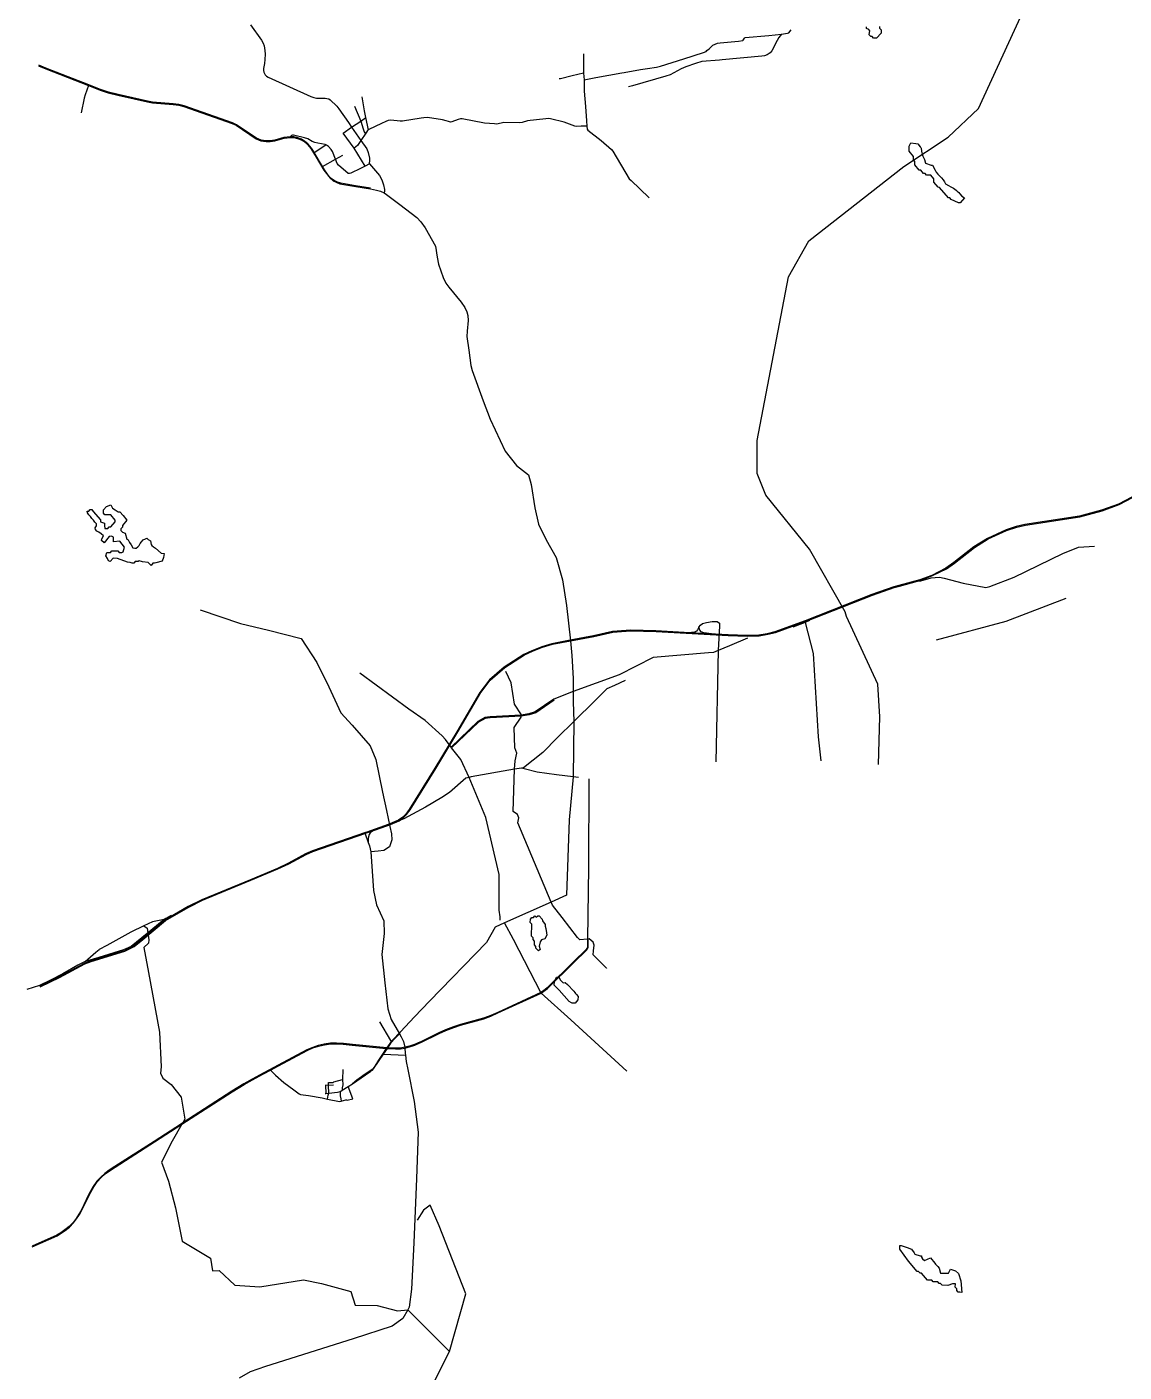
# Model space of a CAD drawing. Header units: millimetres. Extents: x 170 to 95391, y -643 to 69125.
# Drawn here: x 455 to 20274, y 18927 to 43222 of the extents above; entities that cross this region are included whole.
import ezdxf

# ---------------------------------------------------------------- set-up
doc = ezdxf.new("R2010")
doc.units = ezdxf.units.MM
for name, color, linetype in [('roads_1', 1, 'Continuous'), ('roads_2', 2, 'Continuous'), ('roads_3', 3, 'Continuous'), ('water', 7, 'Continuous')]:
    doc.layers.add(name, color=color, linetype=linetype)

msp = doc.modelspace()

# ---------------------------------------------------------------- linework, layer by layer
at = {"layer": 'roads_1'}
for points in [[(20655.05, 34855.71), (20174.53, 34602.63), (19866.97, 34493.91), (19467.88, 34384.05), (18483.6, 34232.98), (18327.24, 34198.89), (18142.39, 34139.21), (17809.49, 33984.1), (17558.18, 33829.96), (17197.18, 33547.18), (17051.93, 33444.72), (16798.79, 33316.49), (16582.37, 33234.25), (16206.16, 33131.86), (16114.07, 33107.09), (15718.53, 32970.99), (14511.34, 32492.63), (13965.73, 32295.68), (13829.46, 32261.97), (13673.73, 32234.41), (13462.65, 32229), (13119.74, 32242.84), (12432.73, 32279.99), (11815.49, 32313.39), (11355.88, 32324.72), (11034.09, 32300.7), (10688.79, 32223.56), (10265.9, 32143.72), (9939.73, 32082.14), (9757.05, 32026.59), (9576.52, 31955.25), (9433.48, 31889.16), (9077.48, 31661.05), (8810.7, 31427.45), (8635.8, 31202.43), (8219.61, 30493.13), (7822.34, 29833.84), (7362.69, 29088.78), (7297.1, 29002), (7244.29, 28950.71), (7166.15, 28893.86), (6982.29, 28813.9), (6597.68, 28680.37), (6570.13, 28670.82), (5611.44, 28338.36), (5488.55, 28286.03), (5178.23, 28117.7), (4978.98, 28023.56), (4491.91, 27818.17), (3616.59, 27459.08), (3367.78, 27333.22), (2948.03, 27090.48), (2499.34, 26717.69), (2380.03, 26621.27), (2216.41, 26535.64), (1606.68, 26353.72), (1488.71, 26307.49), (1032.78, 26060.84), (683.24, 25892.45)], [(692.91, 25882.9), (1043.86, 26051.97), (1499.33, 26298.35), (1615.94, 26344.05), (2226.4, 26526.2), (2392.46, 26613.1), (2512.92, 26710.46), (2960.77, 27082.55), (3379.14, 27324.5), (3627.12, 27449.94), (4501.98, 27808.84), (4989.39, 28014.37), (5189.27, 28108.8), (5499.34, 28277.01), (5621.18, 28328.88), (6578.25, 28662.77), (6606.96, 28670.74), (6992.08, 28804.44), (7177.84, 28885.23), (7258.03, 28943.57), (7312.32, 28996.3), (7378.96, 29084.46), (7838.98, 29830.13), (8236.33, 30489.56), (8652.1, 31198.15), (8825.62, 31421.4), (9090.62, 31653.44), (9444.92, 31880.46), (9586.73, 31945.97), (9766.35, 32016.96), (9947.76, 32072.12), (10273.17, 32133.55), (10696.3, 32213.45), (11040.83, 32290.41), (11360.91, 32314.31), (11819.6, 32303), (13123.75, 32232.45), (13467.22, 32218.6), (13679.81, 32224.04), (13837.05, 32251.87), (13974.49, 32285.87), (14520.99, 32483.14), (15728.08, 32961.46), (16122.86, 33097.3), (16214.5, 33121.95), (16542.51, 33211.21), (16591.02, 33224.42), (16813.93, 33314.23), (17064.1, 33436.47), (17210.24, 33539.56), (17570.87, 33822.05), (17820.82, 33975.36), (18152.2, 34129.75), (18335.57, 34188.96), (18490.84, 34222.81), (19475.49, 34373.95), (19875.85, 34484.15), (20184.84, 34593.39), (20666.68, 34847.15)], [(16542.51, 33211.21), (16600.07, 33217), (16790.9, 33274.18), (16862.91, 33277.46), (16940.09, 33284.26), (17025.73, 33266.42)], [(12591.39, 32381.66), (12565.82, 32329.78), (12549.33, 32307.61), (12515.41, 32289.37), (12457.92, 32283.84), (12432.73, 32279.99)], [(12910.71, 32251.23), (12681.35, 32281.23), (12635.36, 32297.91), (12611.94, 32324.28), (12591.39, 32381.66), (12621.8, 32419.81), (12657.03, 32444.24), (12729.68, 32464.51), (12833.48, 32480.7), (12920.91, 32484.65), (12967.97, 32451.8), (12964.91, 32403.39)]]:
    msp.add_lwpolyline(points, dxfattribs=at)
at = {"layer": 'roads_2'}
for points in [[(4494.98, 43256.71), (4692.9, 42983.23), (4721.08, 42927.65), (4740.47, 42880.27), (4754.25, 42798.34), (4759.35, 42732), (4755.19, 42635.57), (4749.8, 42559.04), (4731.67, 42470.15), (4728.3, 42437.05), (4735.31, 42406.02), (4759.15, 42358.59), (4781.78, 42332.54), (4811.88, 42313.01), (5585.54, 41966.11), (5640.8, 41945.54), (5684.35, 41935.42), (5765.02, 41934.43)], [(10518.88, 42267.58), (10730.42, 42309.15), (11202.94, 42391.93), (11241.51, 42398.11), (11538.98, 42452.79), (11665.78, 42471.18), (11829.66, 42495.77), (11897.23, 42513.39), (12324.41, 42645.37), (12675.88, 42760.58), (12721.94, 42775.52), (12739.25, 42798.88), (12777.33, 42827.16), (12842.49, 42892.68), (12889.35, 42912.02), (12931.7, 42926.26), (12977.69, 42934.56), (13311.15, 42966.77), (13385.28, 42976.22), (13395.01, 42984.95), (13416.16, 43021.53), (13428.09, 43028.75), (13856.37, 43068.71), (14085.37, 43092.58), (14191.39, 43107.56), (14215.91, 43116.11), (14263.16, 43169.34)], [(14085.37, 43092.58), (14035.82, 43032.03), (14009.29, 42977.83), (13913.84, 42789.65), (13880.1, 42751.73), (13827.9, 42718.46), (13775.85, 42698.43), (13732.11, 42693.05), (13014.06, 42625.53)], [(10507.37, 42733.56), (10511.49, 42519.21), (10506.83, 42438.98), (10510.49, 42386.93), (10518.88, 42267.58), (10522.02, 42223.01), (10520.02, 42116.97), (10522.33, 42062.44), (10543.49, 41787.47), (10565.56, 41525.73), (10568.11, 41429.95)], [(12967.4, 42623.13), (12647.28, 42594.46), (12529.95, 42561.21), (12355.25, 42498.43), (12274.18, 42464.77), (12073.78, 42356.63), (11994.29, 42331.78), (11397.1, 42159.82), (11323.61, 42142.28)], [(13014.06, 42625.53), (12967.4, 42623.13)], [(1569.44, 42162.8), (1504.79, 41996.49), (1490.7, 41936.26), (1436.25, 41672.47)], [(10568.11, 41429.95), (10467.46, 41431.14), (10390.39, 41423.22), (10351.94, 41427.36), (10162.6, 41502.53), (9915.36, 41564.41), (9882.82, 41567), (9605.66, 41540.12), (9543.4, 41533.51), (9498.87, 41523.72), (9400.8, 41493.22), (9357.85, 41492.26), (9071.39, 41492.77), (8943.74, 41465.57), (8898.63, 41469.06), (8718.92, 41483.01), (8316.48, 41564.46), (8288.32, 41562.6), (8247.46, 41550.57), (8132.98, 41509.97), (8105.53, 41504.41), (8068.66, 41515.9), (8025.87, 41528.2), (7962.39, 41543.71), (7688.26, 41583.87), (7625.33, 41582.41), (7578.59, 41574.15), (7237.42, 41520.11), (7197.45, 41519.86), (7027.38, 41535.19), (6983.63, 41529.1), (6936.08, 41514.95), (6862.35, 41478.29), (6629.29, 41366.23), (6622.9, 41360.74), (6609.83, 41349.53), (6591, 41323.25), (6576.39, 41301.63), (6487.72, 41170.56), (6429.59, 41078.47), (6366.86, 41033.56)], [(6167.5, 41301.59), (6321.28, 41412)], [(6307.84, 40578.66), (6280.37, 40571.63), (6259.69, 40576.3), (6084.56, 40725.81), (6059.73, 40753.37), (6026.62, 40831.15), (5973.59, 40973.99), (5951.08, 41010.36), (5905.11, 41064.71), (5867.62, 41086.53), (5855.49, 41092.08), (5841.11, 41098.66), (5712.56, 41121.6), (5654.21, 41133.37), (5607.84, 41155.32), (5529.15, 41199.01), (5468.71, 41220.39), (5270.12, 41267.78), (5253.83, 41267.98), (5237.43, 41258.61), (5219.49, 41244.83)], [(5633.02, 40946.71), (5643.98, 40956.6), (5855.49, 41092.08)], [(6563.89, 40707.05), (6366.86, 41033.56), (6302.27, 41121.64), (6167.5, 41301.59)], [(6481.39, 40662), (6307.84, 40578.66)], [(6641.72, 40749.54), (6563.89, 40707.05), (6481.39, 40662)], [(14590.73, 32500.73), (14510.81, 32467.96), (14292.19, 32378.33)], [(14510.81, 32467.96), (14657.65, 31907.86), (14750.64, 30401.93), (14795.03, 29967.57)], [(9001.61, 27091.97), (9002.29, 27149.28), (8983.14, 27268.24), (8986.72, 27910.98), (8743.98, 28941.43), (8441.94, 29667.69), (8293.86, 29988.67), (8127.76, 30201.42), (8116.26, 30213.4), (8016.45, 30351.19), (7954.53, 30418.45), (7648.34, 30695.36), (7353.66, 30902.55), (6471.98, 31551.71)], [(2932.48, 27100.82), (2726.74, 27060.4), (2566.88, 26985.71), (2329.89, 26874.99), (1898.84, 26629.63), (1760.6, 26558.18)], [(11293.12, 24361.03), (10280.55, 25291.49), (9745.92, 25771.89), (9244.25, 26736.95), (9082.63, 27038.75)], [(1506.82, 26340.79), (1701.86, 26509.79), (1760.6, 26558.18)], [(7203.3, 25071.5), (7456.01, 25340.95), (7729.63, 25627.09)], [(7203.3, 25071.5), (7179.23, 25046.28), (7081.12, 24945.56), (7033.88, 24896.05), (6956.66, 24783.85), (6945.93, 24772.87), (6876.77, 24667.87), (6804.76, 24558.55), (6737.56, 24451.09), (6708.96, 24412.39), (6689.45, 24390.54)], [(6696.75, 24382.35), (6717.77, 24405.66), (6895.38, 24667.6), (6965.77, 24771.43), (7041.14, 24884.18), (7088.42, 24937.37), (7185.58, 25035.11), (7203.3, 25071.5)], [(6876.77, 24667.87), (6895.38, 24667.6), (7294.65, 24649.21)], [(4839.24, 24385.67), (4852.5, 24379.17), (4943.45, 24292.59), (5096.51, 24158.11), (5276.22, 24022.58), (5374.56, 23952.87), (5395.17, 23943.04), (5539.24, 23919.91), (5786.02, 23880.79), (5884.17, 23855.28)], [(6665.05, 24373.4), (6567.75, 24305.1), (6415.48, 24201.63), (6336.93, 24134.08)], [(6336.93, 24134.08), (6416.76, 24185.41), (6568.35, 24293.31), (6664.63, 24358.43), (6673.86, 24365.29)], [(6689.45, 24390.54), (6665.05, 24373.4)], [(6673.86, 24365.29), (6696.75, 24382.35)], [(5908.49, 23966.94), (6067.11, 23984.16), (6110.89, 23992.47), (6144.49, 24015.62), (6152.25, 24020.2), (6257.08, 24082.01), (6336.93, 24134.08)], [(5884.17, 23855.28), (5896.92, 23929.52), (5908.49, 23966.94)]]:
    msp.add_lwpolyline(points, dxfattribs=at)
at = {"layer": 'roads_3'}
for points in [[(15839.08, 29898.37), (15861.22, 30761.73), (15826.77, 31351.46), (15260.77, 32573.33), (15232.92, 32655.49), (14592.07, 33792.18), (13800.22, 34765.66), (13645.58, 35153.24), (13647.13, 35749.3), (14212.79, 38705.43), (14581.95, 39355.54), (16293.37, 40700.59), (17096.56, 41231.25), (17641.91, 41749.7), (18980.89, 44661.79), (19476.58, 45653.6), (19793.76, 46107.84), (19985.01, 46318.24)], [(666.01, 42521.4), (795.39, 42463.73), (1569.44, 42162.8), (1780.9, 42080.6), (1923.55, 42032.42), (2098.53, 41987.97), (2633.72, 41869.47), (2724.88, 41849.33), (3095.83, 41819.45), (3197.1, 41807.12), (3291.8, 41787.39), (4165.45, 41478.96), (4233.55, 41444.95), (4597.06, 41199.21), (4680.94, 41164.76), (4776.29, 41152), (4847.32, 41151.65), (4935.59, 41166.02), (5100.26, 41212.26), (5213.88, 41227.36), (5276.77, 41223.66), (5343.95, 41209.57), (5411.88, 41185.43), (5464.61, 41149.89), (5523.21, 41099.83), (5583.53, 41027.42), (5633.02, 40946.71), (5682.22, 40866.48), (5821.14, 40633.5), (5931.87, 40489), (5990.2, 40442.99), (6038.72, 40415.14), (6106.3, 40390.04), (6395.16, 40339.68)], [(6391.13, 40351.15), (6128.19, 40397.83), (6063.3, 40418.51), (6004.44, 40447.96), (5953.1, 40486.16), (5917.28, 40522.69), (5832.1, 40638.64), (5796.78, 40698.32), (5643.98, 40956.6), (5619.65, 40997.74), (5593.33, 41034.38), (5531.79, 41108.23), (5471.91, 41159.4), (5417.36, 41196.17), (5347.23, 41221.1), (5278.38, 41235.53), (5213.43, 41239.36), (5097.82, 41223.99), (4932.97, 41177.7), (4846.38, 41163.6), (4777.12, 41163.95), (4684.08, 41176.4), (4602.79, 41209.78), (4239.63, 41455.27), (4170.18, 41489.96), (3295.06, 41798.91), (3199.06, 41818.92), (3097.04, 41831.34), (2726.68, 41861.18), (2636.32, 41881.13), (2101.31, 41999.6), (1926.97, 42043.88), (1785.02, 42091.83), (1573.8, 42173.93), (800.03, 42474.75), (671.33, 42532.12)], [(10510.49, 42386.93), (10305.16, 42339.98), (10095.78, 42286.5), (10069.83, 42283.12)], [(5765.02, 41934.43), (5844.96, 41934.92)], [(5844.96, 41934.92), (5875.27, 41930.86), (5907.01, 41923.84), (5934.89, 41903.61), (6054.13, 41788.71), (6086.88, 41742.65), (6264.44, 41494.45), (6321.28, 41412), (6487.72, 41170.56), (6595.42, 41018.24), (6619.06, 40953.86), (6644.48, 40853.37), (6643.89, 40805.5), (6639.67, 40763.56), (6641.72, 40749.54), (6826.41, 40535.87), (6866.22, 40461.73), (6896.18, 40368.54), (6912.22, 40288.05), (6916.95, 40251.16), (6908.45, 40223.5)], [(6374.89, 41790.42), (6485.33, 41520.96), (6531.28, 41381.84), (6545.43, 41328.63), (6560.03, 41310.77), (6576.39, 41301.63)], [(6622.9, 41360.74), (6578.9, 41583.12), (6555.26, 41707.92), (6513.18, 41958.91)], [(6321.28, 41412), (6485.33, 41520.96), (6578.9, 41583.12)], [(10568.11, 41429.95), (10575.6, 41373.88), (10590.19, 41356.03), (10828.54, 41168.32), (11015.43, 41009.95), (11039.47, 40977.26), (11334.12, 40478.78), (11372.25, 40447.39), (11688.44, 40139.44), (11697.99, 40133.43)], [(5796.78, 40698.32), (6026.62, 40831.15), (6162.65, 40906.75)], [(6659.32, 40309.55), (6391.13, 40351.15)], [(6395.16, 40339.68), (6659.07, 40299.74)], [(6659.07, 40299.74), (6772.89, 40275.76), (6840.02, 40256.51), (6908.45, 40223.5), (6949.42, 40195.43), (7191.9, 40016.37), (7501.35, 39778.7), (7572.86, 39701.72), (7647.88, 39592.47), (7836.23, 39263.42), (7866.68, 39062.65), (7890.86, 38939.04), (7973.95, 38695.85), (8021.46, 38595.61), (8075.96, 38519.05), (8301.76, 38249.03), (8364.9, 38156.76), (8402.83, 38076.85), (8421.59, 38007.24), (8427.3, 37918.32), (8404.91, 37728.93), (8403.38, 37632.4), (8438.29, 37382.87), (8475.16, 37106.92), (8495.53, 37015.26), (8698.64, 36471.63), (8826.2, 36138.74), (9094.7, 35558.68), (9297.16, 35298.51), (9517.21, 35132.23), (9564.43, 34955.73), (9629.29, 34533.55), (9695.68, 34238.16), (9836.26, 33958.26), (10014.19, 33636.57), (10128.66, 33234.2), (10204.59, 32771.31), (10273.17, 32133.55), (10300.82, 31869.86), (10324.7, 31456.23), (10324.21, 31221.76), (10323.82, 31034.68), (10332.89, 30677.87), (10321.03, 29680.4), (10249.19, 28903.02), (10200.12, 27540.34), (9925.63, 27417.12), (9082.63, 27038.75), (8911.69, 26962.02), (8758.94, 26688.31), (7729.63, 25627.09)], [(17025.73, 33266.42), (17368.62, 33177.15), (17774, 33096.15), (17849.56, 33114.95), (18290.15, 33286.81), (19166.59, 33708.76), (19449.58, 33828.39), (19740.97, 33842.77)], [(16884.56, 32149.81), (18145.58, 32490.49), (19227.62, 32904.06)], [(3582.33, 32696.47), (4311.28, 32445.94), (4820.59, 32324.64), (5410.98, 32174.11), (5689.5, 31745.05), (5906.15, 31300.39), (6125.86, 30835.61), (6332.91, 30612.05), (6654.16, 30239.34), (6757.28, 29992.9), (6880.86, 29401.99), (6952.94, 29071.59), (7011.1, 28779.22), (7039.32, 28646.85), (7045.25, 28542.38), (7002.57, 28416), (6905.07, 28348.61), (6802.01, 28332.46), (6669.91, 28325.42)], [(12964.91, 32403.39), (12938.69, 31958.32), (12898.05, 29947.64)], [(13470.14, 32179.36), (13144.92, 32045.21), (12938.69, 31958.32), (12858.49, 31924.54), (12769.57, 31916.99), (11768.74, 31832.09), (11151.05, 31522.99), (10324.21, 31221.76), (9971.43, 31078.99), (9638.28, 30849.86), (9524.17, 30813.51), (9383.15, 30791.28), (8822.51, 30758.84), (8725.89, 30747.2), (8602.45, 30675.52), (8116.26, 30213.4)], [(11264.2, 31418.53), (11070.57, 31330.36), (10932.02, 31266.51), (10717.02, 31058.68), (10332.89, 30677.87), (10041.39, 30388.9), (9776.96, 30117.8), (9425.35, 29842.02), (9387.38, 29835.43), (9264.09, 29814.01), (8477.22, 29677.37), (8441.94, 29667.69), (8384.35, 29651.87), (8087.11, 29393.48), (7953.07, 29306.67), (7656.11, 29132.6), (7261.37, 28922.06), (7203.86, 28896.1), (7119.12, 28853.68), (6761.48, 28718.79), (6709.41, 28703.32), (6682.4, 28685.47), (6658.58, 28665.26), (6639.57, 28635.5), (6624.22, 28595.61), (6618.17, 28563.95), (6620.26, 28524.53), (6622.23, 28492.19)], [(10928.56, 26229.79), (10927.43, 26220.59), (10685.44, 26462.97), (10686.99, 26533.32), (10699.51, 26635.54), (10682.97, 26689.22), (10613.77, 26753.5), (10592.01, 26748.18), (10580.01, 26748.26), (10443.81, 26735.04), (10401.12, 26778.54), (10125.54, 27134.93), (9949.23, 27360.16), (9925.63, 27417.12), (9321, 28848.56), (9340.56, 28936.34), (9314.55, 28998.05), (9239.07, 29050.12), (9264.09, 29814.01), (9272.64, 29966.65), (9305.13, 30103.38), (9267.25, 30204.12), (9259.3, 30570.54), (9382.85, 30755.29), (9384.94, 30774.78), (9387.47, 30798.21), (9262.23, 30987.98), (9203.08, 31373.4), (9104.77, 31579.22)], [(9980.9, 31065.36), (9645.71, 30834.83), (9528.03, 30797.35), (9384.94, 30774.78), (8824, 30742.33), (8731.31, 30731.16), (8612.53, 30662.19), (8127.76, 30201.42)], [(10420.86, 29668.5), (10321.03, 29680.4), (10020.33, 29716.23), (9669.92, 29765.02), (9437.45, 29821.42), (9387.38, 29835.43)], [(10607.66, 29639.69), (10596.97, 28039.21), (10580.01, 26748.26)], [(6567.89, 28646.3), (6622.23, 28492.19), (6642.44, 28434.25), (6669.91, 28325.42), (6716.23, 27627.23), (6771.35, 27364.12), (6902.92, 27076.33), (6908.36, 26846.98), (6868.76, 26466.67), (6918.11, 25956.28), (6972.08, 25486.77), (7034.24, 25293.13), (7143.13, 25109.59), (7179.23, 25046.28), (7185.58, 25035.11), (7217, 24980.01), (7256.08, 24899.37), (7281.2, 24793.58), (7282.5, 24778.9), (7290.54, 24685.93), (7294.65, 24649.21), (7307.13, 24537.72), (7336.04, 24392.48), (7450.54, 23813.79), (7521.34, 23260.43), (7493.44, 22424.79), (7441.57, 21258.47), (7403.42, 20426.79), (7361.7, 20100.06), (7335.62, 20053.73), (7245.99, 19894.56), (7054.92, 19757.57), (6345.94, 19526.5), (4764.46, 19027.05), (4489.82, 18932.61), (4291.36, 18814.69)], [(3060.97, 27175.97), (2962.55, 27120.39), (2932.48, 27100.82), (2628.13, 26851.02), (2338.46, 26616.41), (2200, 26551.87), (1756.22, 26415.94), (1506.82, 26340.79), (1377.93, 26277.42), (1101.75, 26120.19), (880.67, 26007.31), (680.32, 25907.49), (455.11, 25835.63)], [(2566.88, 26985.71), (2627.04, 26943.93), (2659.35, 26732.66), (2650.42, 26676.47), (2567.08, 26593.57), (2650.95, 26144.16), (2848.37, 25067.76), (2877.57, 24440.82), (2870.95, 24323.15), (2908.95, 24235.65), (3063.9, 24119.03), (3240.12, 23892.6), (3306.16, 23494.5), (3271.89, 23429.2), (3254.05, 23403.53), (3080.49, 23099.5), (2888.63, 22718.16), (3011.97, 22376.63), (3136.95, 21892.94), (3259.16, 21293.33), (3768.62, 20984.65), (3804.9, 20756.82), (3925.72, 20762.71), (4211.39, 20499.83), (4663.15, 20464.76), (5449.04, 20590.28), (5777.65, 20526.85), (6307.04, 20383.15), (6387.06, 20133.09), (6779.54, 20131.6), (7149.62, 20031.65), (7335.62, 20053.73), (8089.16, 19298.41)], [(10580.01, 26748.26), (10579, 26601.48), (10571.08, 26576.3), (10549.84, 26552.33), (10334.01, 26341.87), (9852.81, 25864.12), (9787.33, 25814.12), (9740, 25782.33), (8959.73, 25423.56), (8833.08, 25367.17), (8703.96, 25319.75), (8285.15, 25202.02), (8159.95, 25162.89), (8017.43, 25107.69), (7896.54, 25053.77), (7570.61, 24893.77)], [(7571.99, 24881.12), (7901.66, 25042.95), (8022.06, 25096.67), (8163.92, 25151.61), (8288.59, 25190.56), (8707.68, 25308.37), (8837.62, 25356.1), (8964.7, 25412.69), (9745.92, 25771.89), (9794.35, 25804.41), (9860.74, 25855.11), (10342.45, 26333.37), (10558.56, 26544.11), (10581.78, 26570.31), (10591, 26599.62), (10592.01, 26748.18)], [(6825.08, 25255.8), (7025.23, 24914.57), (7033.88, 24896.05)], [(7550.66, 24884.31), (7458.57, 24841.68), (7363.14, 24811.54), (7281.2, 24793.58), (7203.78, 24780.07), (7116.14, 24776.06), (6956.66, 24783.85), (6334.59, 24843.6), (6171.13, 24863.29), (6049.02, 24868.49), (5937.79, 24864.65), (5827.71, 24850.38), (5717.66, 24823.5), (5618.73, 24792.02), (5511.42, 24745.81), (4996.73, 24469.42), (4839.24, 24385.67), (4723.6, 24324.19), (4524.71, 24216.95), (4376.24, 24132.53), (4158.41, 23998.22), (3271.89, 23429.2), (3247.52, 23413.56), (2751.82, 23094.56), (2040.68, 22637.76), (1941.18, 22574.03), (1860.46, 22514.07), (1790.89, 22449.51), (1716.6, 22372.29), (1651.63, 22280.48), (1576.2, 22137.85), (1432.81, 21846.92), (1396.11, 21781.09), (1342.29, 21700.08), (1288.1, 21628.84), (1215.64, 21555.68), (1141.07, 21493.39), (1067.15, 21444), (997.19, 21399.81), (547.28, 21199.12)], [(552.17, 21188.21), (1002.9, 21389.27), (1073.72, 21433.98), (1148.3, 21483.82), (1223.8, 21546.88), (1297.2, 21621.01), (1352.11, 21693.17), (1406.38, 21774.89), (1443.46, 21841.39), (1586.9, 22132.43), (1661.9, 22274.23), (1725.9, 22364.67), (1799.33, 22441), (1868.17, 22504.89), (1948.03, 22564.22), (2047.18, 22627.72), (2758.34, 23084.52), (3254.05, 23403.53), (4164.84, 23988.12), (4382.38, 24122.26), (4530.56, 24206.5), (4729.29, 24313.66), (4852.5, 24379.17), (5002.41, 24458.89), (5516.67, 24735.05), (5622.95, 24780.83), (5720.92, 24812), (5829.92, 24838.61), (5938.77, 24852.73), (6048.97, 24856.53), (6170.16, 24851.38), (6333.3, 24831.73), (6945.93, 24772.87), (6955.79, 24771.92), (6965.77, 24771.43), (7116.13, 24764.09), (7204.89, 24768.16), (7282.5, 24778.9), (7366.44, 24800.05), (7462.92, 24830.51), (7552.11, 24871.36)], [(7570.61, 24893.77), (7550.66, 24884.31)], [(7552.11, 24871.36), (7571.99, 24881.12)], [(6163.87, 24391.05), (6158.71, 24209.92), (6159.76, 24114.88), (6148.77, 24062.72), (6147.06, 24044.33), (6152.25, 24020.2)], [(5850.97, 24106.87), (5853.59, 23960.56)], [(5991.62, 24106.62), (5905.34, 24103.92), (5850.97, 24106.87)], [(5904.14, 24156.3), (5986.34, 24158.98), (6002.03, 24170.58), (6158.71, 24209.92)], [(5908.49, 23966.94), (5905.34, 24103.92), (5904.14, 24156.3)], [(6343.96, 23861.45), (6257.08, 24082.01)], [(5845.47, 23959.61), (5853.59, 23960.56), (5908.49, 23966.94)], [(5884.17, 23855.28), (6102.08, 23816.52), (6132.46, 23819.09), (6217.16, 23843.11), (6227.49, 23841.51), (6243.02, 23839.84), (6343.96, 23861.45)], [(6110.89, 23992.47), (6115.88, 23915.8), (6124.81, 23859.7), (6132.46, 23819.09)], [(7547.09, 18225.25), (8089.16, 19298.41), (8381.63, 20337.59), (7903.12, 21571.1), (7742.17, 21940.89), (7620.36, 21851.01), (7502.89, 21668.1)]]:
    msp.add_lwpolyline(points, dxfattribs=at)
at = {"layer": 'water'}
msp.add_lwpolyline([(15858.31, 43231.07), (15857.96, 43200.28), (15884.2, 43169.2), (15883.5, 43107.62), (15802.67, 43016.17), (15776.09, 43016.47), (15776.09, 43016.47), (15749.49, 43016.78), (15723.25, 43047.87), (15696.66, 43048.17), (15670.42, 43079.26), (15677.99, 43122.14), (15678.31, 43150.8), (15664.35, 43172.44), (15621.96, 43194.41), (15622.29, 43223.05)], dxfattribs=at)
for points in [[(16419.54, 41130.89), (16515.06, 41116.77), (16550.51, 41109.2), (16592.59, 41058.58), (16599.53, 41044.18), (16606.47, 41029.78), (16613.02, 40979.57), (16626.58, 40922.12), (16640.39, 40886.15), (16668.18, 40828.54), (16688.77, 40763.83), (16787.34, 40726.45), (16813.94, 40726.15), (16859.19, 40635.32), (16880.11, 40599.27), (16908.14, 40563.15), (16943.28, 40526.94), (16978.49, 40497.89), (17006.52, 40461.77), (17027.44, 40425.72), (17048.36, 40389.67), (17104.9, 40360.38), (17147.22, 40331.26), (17189.62, 40309.29), (17238.98, 40272.93), (17260.14, 40258.36), (17288.25, 40229.4), (17309.33, 40207.67), (17344.39, 40164.3), (17392.46, 40134.6), (17311.63, 40043.14), (17285.04, 40043.44), (17152.74, 40106.52), (17126.49, 40137.59), (17099.89, 40137.89), (16942.4, 40324.42), (16915.8, 40324.72), (16837.05, 40417.98), (16837.75, 40479.56), (16785.25, 40541.74), (16705.47, 40542.64), (16679.22, 40573.72), (16652.62, 40574.02), (16600.12, 40636.2), (16573.54, 40636.5), (16494.79, 40729.76), (16495.49, 40791.34), (16469.25, 40822.43), (16469.94, 40884), (16391.2, 40977.26), (16392.25, 41069.63), (16419.54, 41130.89)], [(2219.38, 33825.7), (2135.36, 33931.32), (2021.43, 33919.84), (2019.28, 34005.82), (1985.75, 34022.71), (1939.55, 34016.13), (1852.97, 33901.22), (1805.59, 33946.93), (1805.98, 33977.72), (1836.64, 34031.87), (1797.38, 34067.41), (1756.89, 34096.37), (1718.03, 34117.31), (1694.82, 34143.94), (1690.38, 34174.77), (1709.88, 34209.91), (1710.14, 34245.25), (1684.12, 34279.78), (1655.67, 34312.78), (1628.65, 34345.21), (1603.45, 34378.13), (1575.01, 34408.9), (1549.63, 34443.43), (1546.1, 34473.71), (1572.7, 34473.37), (1599.71, 34503.81), (1626.39, 34508.5), (1652.55, 34472.36), (1783.66, 34316.73), (1783.27, 34285.94), (1859.37, 34261.34), (1858.79, 34216.23), (1861.55, 34161.78), (1914.77, 34161.11), (1941.77, 34191.56), (1968.38, 34191.22), (2049.39, 34282.58), (2049.78, 34313.37), (1971.11, 34406.73), (1864.66, 34408.08), (1838.44, 34439.21), (1839.22, 34500.78), (1893.22, 34561.68), (1973.42, 34589.33), (1999.28, 34529.55), (2052.14, 34500.23), (2104.95, 34466.63), (2131.56, 34466.3), (2191.38, 34395.3), (2262.68, 34310.68), (2181.67, 34219.31), (2181.28, 34188.53), (2154.28, 34158.08), (2153.89, 34127.29), (2180.12, 34096.16), (2229.7, 34079.08), (2258.41, 33972.01), (2284.95, 33957.16), (2310.55, 33910.1), (2339.69, 33866.17), (2366.43, 33812.58), (2403.67, 33808.17), (2430.52, 33809.08), (2457.97, 33831.92), (2485.26, 33855.21), (2501.04, 33890.7), (2525.85, 33924.33), (2557.77, 33956.15), (2595.04, 33974.49), (2623.66, 33989.35), (2642.73, 33966.88), (2687.38, 33940.01), (2700.42, 33874.13), (2712.42, 33857.88), (2744.33, 33833.23), (2778.23, 33810.5), (2878.16, 33714.98), (2935.04, 33712.13), (2921.53, 33641.41), (2897.69, 33570.82), (2785.37, 33543.59), (2758.64, 33534.61), (2732.03, 33534.94), (2699.63, 33495.26), (2647.09, 33550.35), (2545.99, 33558.78), (2485.89, 33578.14), (2466.27, 33569.08), (2413.04, 33569.75), (2386.03, 33539.3), (2359.43, 33539.63), (2318.7, 33549.46), (2270.8, 33556.23), (2094.24, 33618.89), (2014.49, 33627.06), (1960.48, 33566.17), (1928.78, 33580.89), (1909.75, 33619.09), (1881.93, 33668.83), (1900.36, 33730.19), (1962.55, 33729.4), (1989.55, 33759.86), (2096, 33758.51), (2122.23, 33727.39), (2170.21, 33728.92), (2197, 33742.9), (2219.38, 33825.7)], [(9697.18, 26535.89), (9676.03, 26552.61), (9649.76, 26583.71), (9650.13, 26614.5), (9623.86, 26645.6), (9624.59, 26707.18), (9598.34, 26738.28), (9598.7, 26769.07), (9572.44, 26800.17), (9575, 27015.68), (9548.74, 27046.79), (9549.47, 27108.36), (9576.47, 27138.83), (9603.1, 27138.51), (9630.09, 27168.98), (9656.44, 27145.04), (9683.35, 27168.35), (9709.98, 27168.03), (9762.5, 27105.82), (9769.26, 27074.95), (9814.67, 27012.83), (9814.3, 26982.04), (9826.16, 26936.79), (9839.47, 26858.58), (9844.29, 26820.57), (9807.92, 26754.39), (9750.23, 26732.66), (9725.76, 26699.54), (9710.57, 26619.2), (9724.09, 26559.2), (9697.18, 26535.89)], [(10062.59, 26060.38), (10093.83, 26002.7), (10143.16, 25959.85), (10175.09, 25961.65), (10222.65, 25925.28), (10333.05, 25805.82), (10352.32, 25784.11), (10364.52, 25767.5), (10385.59, 25743.62), (10411.86, 25712.52), (10404.01, 25651.03), (10358.95, 25587.84), (10303.88, 25590.63), (10291.55, 25597.94), (10250.97, 25622.05), (10070.12, 25824.74), (9979.11, 25914.58), (9986.93, 25973.19), (9986.37, 25984.5), (10021.73, 26060.87), (10062.59, 26060.38)], [(16906.58, 20557.29), (16826.65, 20558.19), (16800.35, 20589.27), (16720.41, 20590.17), (16615.21, 20714.51), (16588.57, 20714.81), (16562.27, 20745.89), (16535.62, 20746.19), (16377.83, 20932.7), (16220.4, 21150.01), (16221.09, 21211.58), (16247.74, 21211.28), (16353.96, 21179.29), (16433.55, 21147.62), (16480.38, 21078.73), (16494.38, 21057.09), (16587.99, 21028.84), (16616.48, 21028.52), (16616.16, 20999.87), (16630.07, 20971.07), (16671.11, 20940.5), (16778.19, 20989.79), (16857.08, 20896.53), (16869.25, 20874.91), (16907.84, 20834.39), (16935.99, 20803.28), (16955.99, 20714.84), (17100.15, 20714.1), (17137.37, 20783.77), (17228.54, 20752.75), (17283.15, 20704.88), (17322.37, 20574.18), (17345.02, 20362.62), (17304.2, 20368.1), (17277.55, 20368.4), (17251.25, 20399.48), (17251.59, 20430.27), (17225.29, 20461.35), (17225.97, 20522.92), (17172.69, 20523.52), (17092.4, 20493.62), (16985.82, 20494.82), (16959.53, 20525.9), (16932.88, 20526.2), (16906.58, 20557.29)]]:
    msp.add_lwpolyline(points, close=True, dxfattribs=at)

doc.saveas('drawing.dxf')
